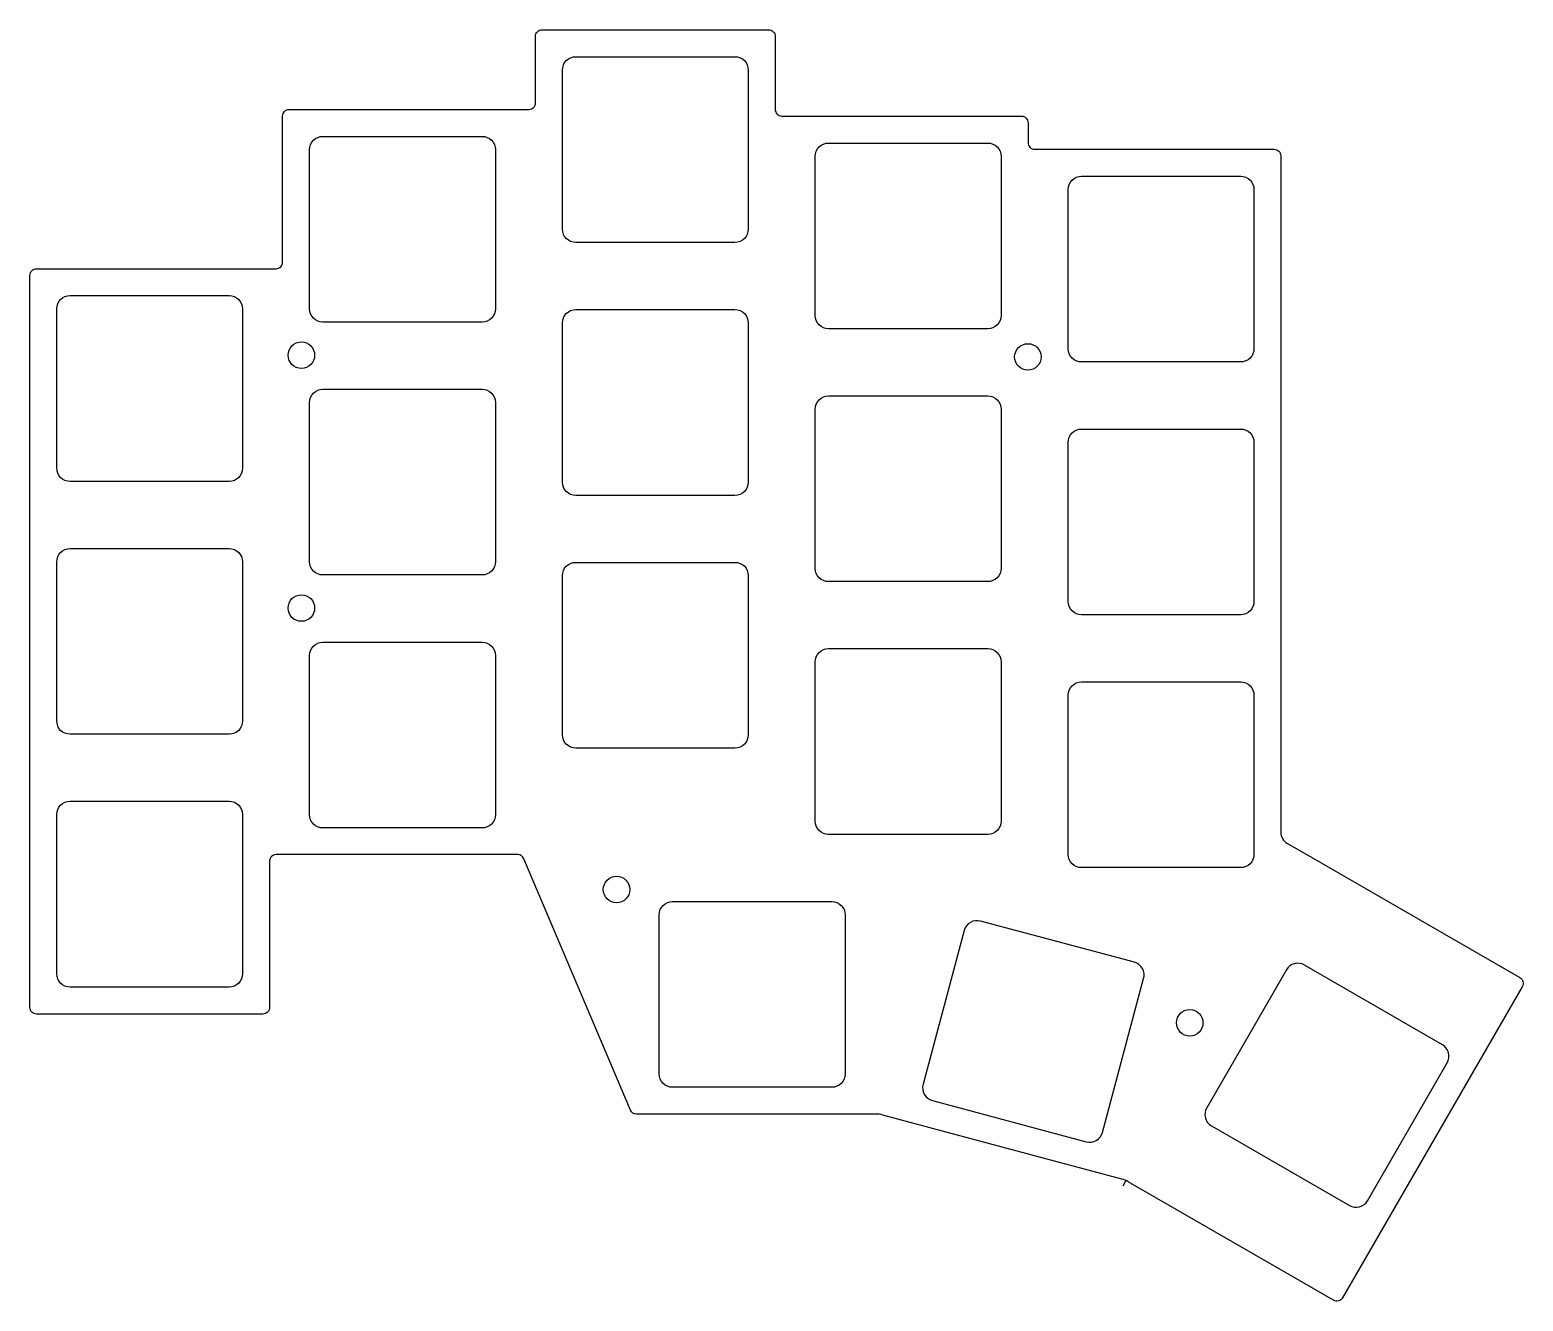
# Model space of a CAD drawing. Header units: millimetres. Extents: x -47 to 65, y -68 to 28.
import ezdxf

# ---------------------------------------------------------------- set-up
doc = ezdxf.new("R2010")
doc.units = ezdxf.units.MM
doc.layers.get('0').update_dxf_attribs({"linetype": 'CONTINUOUS'})

msp = doc.modelspace()

# ---------------------------------------------------------------- linework, layer by layer
msp.add_line((35.46, -58.63), (35.21, -59.06))
for points in [[(49.5, -34.31), (65.13, -43.33, -0.414214), (65.31, -44.02), (51.78, -67.46, -0.414214), (51.09, -67.65), (35.63, -58.72, 0.065543), (35.15, -58.52), (26.14, -56.11), (17.13, -53.69, 0.065543), (16.61, -53.62), (7.29, -53.62), (-1.41, -53.62, -0.301115), (-1.87, -53.32), (-9.9, -34.38, 0.301115), (-10.36, -34.07), (-19.05, -34.07), (-28.57, -34.07, 0.414214), (-29.07, -34.57), (-29.07, -45.58, -0.414214), (-29.57, -46.08), (-38.1, -46.08), (-46.63, -46.08, -0.414214), (-47.12, -45.58), (-47.12, 9.57, -0.414214), (-46.63, 10.08), (-38.1, 10.08), (-28.57, 10.08, 0.414214), (-28.08, 10.58), (-28.08, 21.58, -0.414214), (-27.58, 22.08), (-19.05, 22.08), (-9.52, 22.08, 0.414214), (-9.03, 22.58), (-9.03, 27.58, -0.414214), (-8.53, 28.08), (0, 28.08), (8.53, 28.08, -0.414214), (9.03, 27.58), (9.03, 22.08, 0.414214), (9.53, 21.58), (19.05, 21.58), (27.58, 21.58, -0.414214), (28.08, 21.08), (28.08, 19.58, 0.414214), (28.57, 19.08), (38.1, 19.08), (46.63, 19.08, -0.414214), (47.12, 18.58), (47.12, 18.08), (47.12, -32.36, 0.267949), (47.62, -33.23)], [(-6, 12.05, -0.414214), (-7, 13.05), (-7, 25.05, -0.414214), (-6, 26.05), (6, 26.05, -0.414214), (7, 25.05), (7, 13.05, -0.414214), (6, 12.05)], [(-25.05, 6.05, -0.414214), (-26.05, 7.05), (-26.05, 19.05, -0.414214), (-25.05, 20.05), (-13.05, 20.05, -0.414214), (-12.05, 19.05), (-12.05, 7.05, -0.414214), (-13.05, 6.05)], [(13.05, 5.55, -0.414214), (12.05, 6.55), (12.05, 18.55, -0.414214), (13.05, 19.55), (25.05, 19.55, -0.414214), (26.05, 18.55), (26.05, 6.55, -0.414214), (25.05, 5.55)], [(32.1, 3.05, -0.414214), (31.1, 4.05), (31.1, 16.05, -0.414214), (32.1, 17.05), (44.1, 17.05, -0.414214), (45.1, 16.05), (45.1, 4.05, -0.414214), (44.1, 3.05)], [(-44.1, -5.95, -0.414214), (-45.1, -4.95), (-45.1, 7.05, -0.414214), (-44.1, 8.05), (-32.1, 8.05, -0.414214), (-31.1, 7.05), (-31.1, -4.95, -0.414214), (-32.1, -5.95)], [(-6, -7, -0.414214), (-7, -6), (-7, 6, -0.414214), (-6, 7), (6, 7, -0.414214), (7, 6), (7, -6, -0.414214), (6, -7)], [(-25.05, -13, -0.414214), (-26.05, -12), (-26.05, 0, -0.414214), (-25.05, 1), (-13.05, 1, -0.414214), (-12.05, 0), (-12.05, -12, -0.414214), (-13.05, -13)], [(13.05, -13.5, -0.414214), (12.05, -12.5), (12.05, -0.5, -0.414214), (13.05, 0.5), (25.05, 0.5, -0.414214), (26.05, -0.5), (26.05, -12.5, -0.414214), (25.05, -13.5)], [(32.1, -16, -0.414214), (31.1, -15), (31.1, -3, -0.414214), (32.1, -2), (44.1, -2, -0.414214), (45.1, -3), (45.1, -15, -0.414214), (44.1, -16)], [(-44.1, -25, -0.414214), (-45.1, -24), (-45.1, -12, -0.414214), (-44.1, -11), (-32.1, -11, -0.414214), (-31.1, -12), (-31.1, -24, -0.414214), (-32.1, -25)], [(-6, -26.05, -0.414214), (-7, -25.05), (-7, -13.05, -0.414214), (-6, -12.05), (6, -12.05, -0.414214), (7, -13.05), (7, -25.05, -0.414214), (6, -26.05)], [(-25.05, -32.06, -0.414214), (-26.05, -31.06), (-26.05, -19.06, -0.414214), (-25.05, -18.06), (-13.05, -18.06, -0.414214), (-12.05, -19.06), (-12.05, -31.06, -0.414214), (-13.05, -32.06)], [(13.05, -32.55, -0.414214), (12.05, -31.55), (12.05, -19.55, -0.414214), (13.05, -18.55), (25.05, -18.55, -0.414214), (26.05, -19.55), (26.05, -31.55, -0.414214), (25.05, -32.55)], [(32.1, -35.05, -0.414214), (31.1, -34.05), (31.1, -22.05, -0.414214), (32.1, -21.05), (44.1, -21.05, -0.414214), (45.1, -22.05), (45.1, -34.05, -0.414214), (44.1, -35.05)], [(-44.1, -44.05, -0.414214), (-45.1, -43.05), (-45.1, -31.05, -0.414214), (-44.1, -30.05), (-32.1, -30.05, -0.414214), (-31.1, -31.05), (-31.1, -43.05, -0.414214), (-32.1, -44.05)], [(1.29, -51.6, -0.414214), (0.29, -50.6), (0.29, -38.6, -0.414214), (1.29, -37.6), (13.29, -37.6, -0.414214), (14.29, -38.6), (14.29, -50.6, -0.414214), (13.29, -51.6)], [(20.87, -52.6), (32.46, -55.7, 0.414214), (33.69, -55), (36.79, -43.41, 0.414214), (36.09, -42.18), (24.5, -39.08, 0.414214), (23.27, -39.78), (20.17, -51.37, 0.414214)], [(53.66, -60.15), (59.66, -49.75, 0.414214), (59.3, -48.39), (48.9, -42.39, 0.414214), (47.54, -42.75), (41.54, -53.15, 0.414214), (41.9, -54.51), (52.3, -60.51, 0.414214)]]:
    msp.add_lwpolyline(points, format="xyb", close=True)
for centre in [(-26.67, 3.56), (28.07, 3.43), (-26.67, -15.49), (-2.92, -36.7), (40.26, -46.74)]:
    msp.add_circle(centre, 1)

doc.saveas('drawing.dxf')
